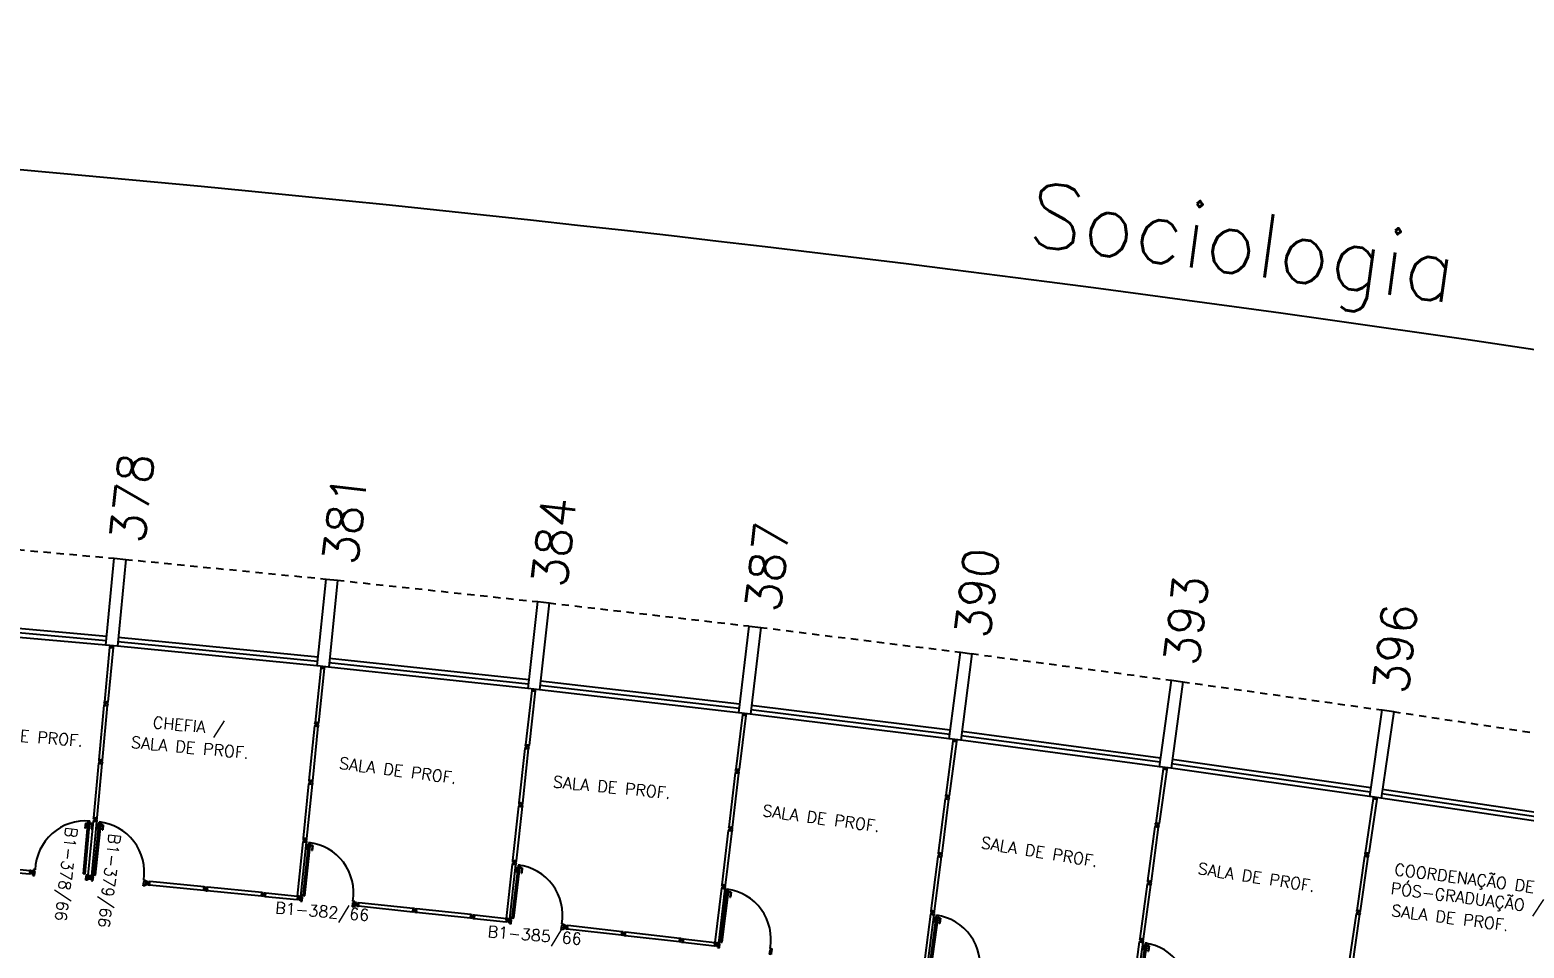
# Model space of a CAD drawing. Header units: millimetres. Extents: x 2958 to 3256, y 1036 to 1150.
# Drawn here: x 3151.08 to 3176.78, y 1132.37 to 1148.15 of the extents above; entities that cross this region are included whole.
import ezdxf

# ---------------------------------------------------------------- set-up
doc = ezdxf.new("R2010")
doc.units = ezdxf.units.MM
doc.linetypes.add('HIDDEN2', pattern=[0.1875, 0.125, -0.0625])
for name, color, linetype in [('DIV', 2, 'Continuous'), ('ESQ', 1, 'Continuous'), ('ESTR', 3, 'Continuous'), ('NOPILAR1', 2, 'Continuous'), ('PROJ', 1, 'HIDDEN2'), ('TEXTO', 2, 'Continuous'), ('TEXTO-ENDEREÇO', 2, 'Continuous'), ('USO1', 2, 'Continuous')]:
    doc.layers.add(name, color=color, linetype=linetype)
doc.styles.add('1', font='romans.shx')
doc.styles.add('NOPILAR', font='simplex.shx', dxfattribs={"height": 0.6})
doc.styles.add('UNB-100', font='simplex.shx', dxfattribs={"height": 0.2})
doc.styles.add('UNB-100-1', font='simplex.shx', dxfattribs={"height": 0.2})
doc.dimstyles.new('1-600', dxfattribs={"dimtxt": 1.1, "dimasz": 2.5, "dimexe": 2, "dimexo": 4, "dimgap": 0.2, "dimtad": 1, "dimdec": 0, "dimzin": 4, "dimdsep": 46, "dimlunit": 6, "dimtxsty": '1', "dimblk1": 'NONE', "dimblk2": 'NONE', "dimsah": 1, "dimcen": 0, "dimclrd": 2, "dimclre": 2, "dimclrt": 2, "dimadec": 0, "dimazin": 0, "dimtfac": 1, "dimtdec": 0, "dimtmove": 2, "dimatfit": 3, "dimldrblk": 'NONE', "dimfxl": 1, "dimtolj": 1, "dimtzin": 0, "dimarcsym": 0})

# ---------------------------------------------------------------- blocks, each defined once
blk = doc.blocks.new('DIVMT-SLC')
for p, q in [((-0.03, 0.03), (-0.03, 0.006)), ((-0.008, 0.03), (-0.03, 0.03)), ((-0.0185, 0.006), (-0.03, 0.006)), ((-0.0185, -0.006), (-0.0185, 0.006)), ((-0.008, 0.03), (-0.008, 0.02)), ((-0.008, 0.02), (0.008, 0.02)), ((-0.0051, 0), (0.0051, 0)), ((0.0051, 0), (-0.0051, 0)), ((-0.0051, 0), (0.0051, 0)), ((0, -0.0051), (0, 0.0051)), ((0, 0.0051), (0, -0.0051)), ((0.008, 0.03), (0.008, 0.02)), ((0.008, 0.03), (0.03, 0.03)), ((0.0205, 0.006), (0.03, 0.006)), ((0.0205, -0.006), (0.0205, 0.006)), ((0.0205, 0.006), (0.0205, -0.006)), ((0.0205, 0.006), (0.03, 0.006)), ((0.97, 0.03), (0.03, 0.03)), ((0.03, 0.006), (0.03, 0.03)), ((0.03, -0.03), (0.03, 0.03)), ((0.03, -0.005), (0.03, 0.005)), ((0.97, -0.03), (0.97, 0.03)), ((0.97, 0.03), (0.97, 0.009)), ((0.97, 0.009), (0.97, 0.027)), ((0.9795, 0.006), (0.97, 0.006)), ((0.97, -0.005), (0.97, 0.005)), ((0.9795, 0.006), (0.9795, -0.006)), ((1.0051, 0), (0.9949, 0)), ((1, 0.0051), (1, -0.0051)), ((-0.0185, -0.006), (-0.03, -0.006)), ((-0.03, -0.03), (-0.03, -0.006)), ((-0.008, -0.03), (-0.03, -0.03)), ((-0.008, -0.03), (-0.008, -0.02)), ((-0.008, -0.02), (0.008, -0.02)), ((0.008, -0.03), (0.008, -0.02)), ((0.008, -0.03), (0.03, -0.03)), ((0.0205, -0.006), (0.03, -0.006)), ((0.0205, -0.006), (0.03, -0.006)), ((0.03, -0.006), (0.03, -0.03)), ((0.97, -0.03), (0.03, -0.03)), ((0.9795, -0.006), (0.97, -0.006)), ((0.97, -0.009), (0.97, -0.027))]:
    blk.add_line(p, q)
blk = doc.blocks.new('PDV2E-SLC')
at = {"layer": 'DIV', "color": 1}
for p, q in [((0.023, 0.925), (0.063, 0.925)), ((0.023, 0.925), (0.023, 0.835)), ((0.033, 0.835), (0.023, 0.835)), ((0.033, 0.915), (0.063, 0.915)), ((0.033, 0.915), (0.033, 0.835)), ((0.138, 0.925), (0.097, 0.925)), ((0.128, 0.915), (0.097, 0.915)), ((0.128, 0.915), (0.128, 0.835)), ((0.128, 0.835), (0.137, 0.835)), ((0.138, 0.925), (0.138, 0.835))]:
    blk.add_line(p, q, dxfattribs=at)
at = {"layer": 'DIV'}
for p, q in [((0.065, 0.05), (0.065, 0.965)), ((0.095, 0.965), (0.065, 0.965)), ((0.095, 0.05), (0.095, 0.965)), ((0.049, 0.05), (0.029, 0.05)), ((0.029, 0.05), (0.029, 0.035)), ((0.029, 0.035), (0.029, -0.035)), ((0.049, 0.02), (0.049, 0.05)), ((0.049, 0.02), (0.059, 0.02)), ((0.059, -0.05), (0.059, 0.02)), ((0.065, 0.05), (0.095, 0.05)), ((0.928, -0.05), (0.928, 0.02)), ((0.938, 0.02), (0.928, 0.02)), ((0.938, 0.05), (0.958, 0.05)), ((0.938, 0.02), (0.938, 0.05)), ((0.958, 0.05), (0.958, 0.035)), ((0.958, 0.035), (0.958, -0.035)), ((0.029, -0.035), (0.029, -0.05)), ((0.029, -0.05), (0.059, -0.05)), ((0.958, -0.05), (0.928, -0.05)), ((0.958, -0.035), (0.958, -0.05))]:
    blk.add_line(p, q, dxfattribs=at)
at = {"layer": 'DIV', "color": 1}
blk.add_arc((0.062, 0.1), 0.865, 356.6786, 90, dxfattribs=at)
blk = doc.blocks.new('PDV2D-SLC')
at = {"layer": 'DIV'}
for p, q in [((0.03, 0.05), (0.06, 0.05)), ((0.03, 0.035), (0.03, 0.05)), ((0.03, -0.035), (0.03, 0.035)), ((0.06, 0.05), (0.06, -0.02)), ((0.941, 0.05), (0.941, -0.02)), ((0.971, 0.05), (0.941, 0.05)), ((0.971, 0.035), (0.971, 0.05)), ((0.971, -0.035), (0.971, 0.035)), ((0.03, -0.05), (0.03, -0.035)), ((0.05, -0.05), (0.03, -0.05)), ((0.05, -0.02), (0.06, -0.02)), ((0.05, -0.02), (0.05, -0.05)), ((0.079, -0.05), (0.109, -0.05)), ((0.079, -0.05), (0.079, -0.965)), ((0.109, -0.05), (0.109, -0.965)), ((0.951, -0.02), (0.941, -0.02)), ((0.951, -0.02), (0.951, -0.05)), ((0.951, -0.05), (0.971, -0.05)), ((0.971, -0.05), (0.971, -0.035)), ((0.109, -0.965), (0.079, -0.965))]:
    blk.add_line(p, q, dxfattribs=at)
at = {"layer": 'DIV', "color": 1}
for p, q in [((0.036, -0.925), (0.036, -0.835)), ((0.046, -0.835), (0.036, -0.835)), ((0.036, -0.925), (0.076, -0.925)), ((0.046, -0.915), (0.046, -0.835)), ((0.046, -0.915), (0.076, -0.915)), ((0.141, -0.915), (0.111, -0.915)), ((0.151, -0.925), (0.111, -0.925)), ((0.141, -0.915), (0.141, -0.835)), ((0.141, -0.835), (0.151, -0.835)), ((0.151, -0.925), (0.151, -0.835))]:
    blk.add_line(p, q, dxfattribs=at)
blk.add_arc((0.076, -0.1), 0.865, 270, 3.3214, dxfattribs=at)
blk = doc.blocks.new('MTT-SLC')
for p, q in [((-0.008, 0.03), (-0.03, 0.03)), ((-0.03, 0.03), (-0.03, 0.006)), ((-0.0185, 0.006), (-0.03, 0.006)), ((-0.0185, -0.006), (-0.0185, 0.006)), ((-0.008, 0.03), (-0.008, 0.02)), ((-0.008, 0.02), (0.008, 0.02)), ((-0.0051, 0), (0.0051, 0)), ((0, -0.0051), (0, 0.0051)), ((0.008, 0.03), (0.03, 0.03)), ((0.008, 0.03), (0.008, 0.02)), ((0.0205, -0.006), (0.0205, 0.006)), ((0.0205, 0.006), (0.03, 0.006)), ((0.03, 0.006), (0.03, 0.03)), ((-0.03, -0.03), (-0.03, -0.006)), ((-0.0185, -0.006), (-0.03, -0.006)), ((-0.008, -0.03), (-0.03, -0.03)), ((-0.008, -0.02), (0.008, -0.02)), ((-0.008, -0.03), (-0.008, -0.02)), ((0.008, -0.03), (0.008, -0.02)), ((0.008, -0.03), (0.03, -0.03)), ((0.0205, -0.006), (0.03, -0.006)), ((0.03, -0.006), (0.03, -0.03))]:
    blk.add_line(p, q)
blk = doc.blocks.new('DIVINI-SLC')
for p, q in [((-0.005, 0), (0.005, 0)), ((-0.005, 0), (0.005, 0)), ((0.008, 0.02), (0, 0.02)), ((0, 0.001), (0, 0.02)), ((0, -0.005), (0, 0.005)), ((0, -0.005), (0, 0.005)), ((0, -0.02), (0, 0.001)), ((0.008, 0.03), (0.03, 0.03)), ((0.008, 0.03), (0.008, 0.02)), ((0.02, 0.006), (0.03, 0.006)), ((0.02, 0.006), (0.02, -0.006)), ((0.02, -0.006), (0.02, 0.006)), ((0.02, 0.006), (0.03, 0.006)), ((0.02, -0.004), (0.02, 0.004)), ((0.023, 0.006), (0.027, 0.006)), ((0.03, -0.03), (0.03, 0.03)), ((0.03, 0.03), (0.03, -0.03)), ((0.03, 0.03), (0.97, 0.03)), ((0.03, 0.009), (0.03, 0.027)), ((0.03, 0.009), (0.03, 0.027)), ((0.03, -0.005), (0.03, 0.005)), ((0.03, 0.005), (0.03, -0.005)), ((0.97, 0.03), (0.97, -0.03)), ((0.98, 0.006), (0.97, 0.006)), ((0.97, 0.005), (0.97, -0.005)), ((0.98, -0.006), (0.98, 0.006)), ((0.995, 0), (1.005, 0)), ((1.005, 0), (0.995, 0)), ((1, -0.005), (1, 0.005)), ((0, -0.02), (0.008, -0.02)), ((0.008, -0.03), (0.008, -0.02)), ((0.008, -0.03), (0.03, -0.03)), ((0.02, -0.006), (0.03, -0.006)), ((0.02, -0.006), (0.03, -0.006)), ((0.023, -0.006), (0.027, -0.006)), ((0.03, -0.009), (0.03, -0.027)), ((0.03, -0.009), (0.03, -0.027)), ((0.03, -0.03), (0.03, -0.009)), ((0.03, -0.03), (0.97, -0.03)), ((0.98, -0.006), (0.97, -0.006))]:
    blk.add_line(p, q)
blk = doc.blocks.new('*D94')
at = {"layer": 'DEFPOINTS', "color": 0, "transparency": 16777216}
for p in [(3180.372, 1142.128), (3145.432, 1139.674), (3145.317, 1138.178), (3196.179, 1132.706), (3195.887, 1131.235)]:
    blk.add_point(p, dxfattribs=at)
at = {"layer": 'USO1', "color": 2, "lineweight": -2, "transparency": 16777216}
for p, q in [((3145.738, 1143.662), (3146.083, 1148.148)), ((3196.957, 1136.63), (3197.835, 1141.055))]:
    blk.add_line(p, q, dxfattribs=at)
blk.add_arc((3112.516, 710.93), 436.505, 78.78048, 85.60976, dxfattribs=at)
at = {"layer": 'USO1', "color": 2, "transparency": 16777216, "insert": (3171.92, 1144.316), "char_height": 1.1, "attachment_point": 5, "rotation": 352.1951, "style": '1'}
blk.add_mtext('\\A1;Sociologia', dxfattribs=at)
blk = doc.blocks.new('_NONE')
at = {"color": 0, "linetype": 'ByBlock'}
blk.add_circle((0, 0), 0.25, dxfattribs=at)
blk = doc.blocks.new('PILAR-SLC')
blk.add_lwpolyline([(0.2, 0), (0.2, -1.5), (0, -1.5), (0, 0)], close=True)

msp = doc.modelspace()

# ---------------------------------------------------------------- linework, layer by layer
at = {"layer": 'DIV'}
for p, q in [((3155.068, 1133.264), (3155.071, 1133.288)), ((3155.09, 1133.262), (3155.068, 1133.264)), ((3155.082, 1133.287), (3155.071, 1133.288)), ((3155.074, 1133.323), (3155.072, 1133.3)), ((3155.083, 1133.298), (3155.072, 1133.3)), ((3155.096, 1133.321), (3155.074, 1133.323)), ((3155.082, 1133.287), (3155.083, 1133.298)), ((3155.09, 1133.262), (3155.091, 1133.272)), ((3155.091, 1133.272), (3155.107, 1133.27)), ((3155.096, 1133.321), (3155.095, 1133.311)), ((3155.095, 1133.311), (3155.111, 1133.31)), ((3155.096, 1133.291), (3155.106, 1133.29)), ((3155.096, 1133.291), (3155.106, 1133.29)), ((3155.101, 1133.286), (3155.102, 1133.296)), ((3155.101, 1133.286), (3155.102, 1133.296)), ((3155.106, 1133.26), (3155.107, 1133.27)), ((3155.106, 1133.26), (3155.128, 1133.258)), ((3155.112, 1133.32), (3155.111, 1133.31)), ((3155.112, 1133.32), (3155.134, 1133.318)), ((3155.121, 1133.283), (3155.122, 1133.295)), ((3155.121, 1133.283), (3155.122, 1133.295)), ((3155.121, 1133.283), (3155.13, 1133.282)), ((3155.121, 1133.283), (3155.13, 1133.282)), ((3155.122, 1133.295), (3155.132, 1133.294)), ((3155.122, 1133.295), (3155.132, 1133.294)), ((3155.134, 1133.318), (3155.128, 1133.258)), ((3155.13, 1133.282), (3155.128, 1133.258)), ((3155.128, 1133.258), (3155.13, 1133.279)), ((3155.13, 1133.279), (3155.128, 1133.261)), ((3155.128, 1133.258), (3155.679, 1133.203)), ((3155.131, 1133.293), (3155.131, 1133.283)), ((3155.132, 1133.294), (3155.134, 1133.318)), ((3155.132, 1133.297), (3155.134, 1133.315)), ((3155.134, 1133.318), (3155.685, 1133.262)), ((3158.662, 1132.885), (3158.665, 1132.909)), ((3158.684, 1132.883), (3158.662, 1132.885)), ((3158.676, 1132.908), (3158.665, 1132.909)), ((3158.669, 1132.945), (3158.666, 1132.921)), ((3158.678, 1132.92), (3158.666, 1132.921)), ((3158.691, 1132.943), (3158.669, 1132.945)), ((3158.676, 1132.908), (3158.678, 1132.92)), ((3158.684, 1132.883), (3158.685, 1132.893)), ((3158.685, 1132.893), (3158.701, 1132.891)), ((3158.691, 1132.943), (3158.69, 1132.933)), ((3158.69, 1132.933), (3158.705, 1132.931)), ((3158.69, 1132.912), (3158.7, 1132.911)), ((3158.69, 1132.912), (3158.7, 1132.911)), ((3158.695, 1132.907), (3158.696, 1132.917)), ((3158.695, 1132.907), (3158.696, 1132.917)), ((3158.7, 1132.881), (3158.701, 1132.891)), ((3158.7, 1132.881), (3158.722, 1132.879)), ((3158.707, 1132.941), (3158.705, 1132.931)), ((3158.707, 1132.941), (3158.728, 1132.939)), ((3158.715, 1132.904), (3158.716, 1132.916)), ((3158.715, 1132.904), (3158.716, 1132.916)), ((3158.715, 1132.904), (3158.725, 1132.903)), ((3158.715, 1132.904), (3158.725, 1132.903)), ((3158.716, 1132.916), (3158.726, 1132.915)), ((3158.716, 1132.916), (3158.726, 1132.915)), ((3158.728, 1132.939), (3158.722, 1132.879)), ((3158.725, 1132.903), (3158.722, 1132.879)), ((3158.724, 1132.9), (3158.722, 1132.882)), ((3158.722, 1132.879), (3158.724, 1132.9)), ((3158.722, 1132.879), (3159.273, 1132.819)), ((3158.726, 1132.914), (3158.725, 1132.904)), ((3158.726, 1132.915), (3158.728, 1132.939)), ((3158.726, 1132.918), (3158.728, 1132.936)), ((3158.728, 1132.939), (3159.279, 1132.879)), ((3159.279, 1132.879), (3159.273, 1132.819)), ((3159.285, 1132.842), (3159.275, 1132.843)), ((3159.277, 1132.854), (3159.276, 1132.844)), ((3159.286, 1132.854), (3159.277, 1132.855)), ((3159.285, 1132.842), (3159.286, 1132.854)), ((3159.301, 1132.846), (3159.311, 1132.845)), ((3159.311, 1132.845), (3159.301, 1132.846)), ((3159.305, 1132.841), (3159.307, 1132.851)), ((3162.253, 1132.476), (3162.256, 1132.5)), ((3162.275, 1132.474), (3162.253, 1132.476)), ((3162.267, 1132.499), (3162.256, 1132.5)), ((3162.26, 1132.536), (3162.257, 1132.512)), ((3162.269, 1132.511), (3162.257, 1132.512)), ((3162.282, 1132.533), (3162.26, 1132.536)), ((3162.267, 1132.499), (3162.269, 1132.511)), ((3162.275, 1132.474), (3162.276, 1132.484)), ((3162.276, 1132.484), (3162.292, 1132.482)), ((3162.282, 1132.533), (3162.281, 1132.524)), ((3162.281, 1132.524), (3162.296, 1132.522)), ((3162.281, 1132.503), (3162.291, 1132.502)), ((3162.281, 1132.503), (3162.291, 1132.502)), ((3162.286, 1132.498), (3162.287, 1132.508)), ((3162.286, 1132.498), (3162.287, 1132.508)), ((3162.291, 1132.472), (3162.292, 1132.482)), ((3162.291, 1132.472), (3162.313, 1132.469)), ((3162.298, 1132.532), (3162.296, 1132.522)), ((3162.298, 1132.532), (3162.32, 1132.529)), ((3162.306, 1132.494), (3162.307, 1132.506)), ((3162.306, 1132.494), (3162.307, 1132.506)), ((3162.306, 1132.494), (3162.315, 1132.493)), ((3162.306, 1132.494), (3162.315, 1132.493)), ((3162.307, 1132.506), (3162.317, 1132.505)), ((3162.307, 1132.506), (3162.317, 1132.505)), ((3162.32, 1132.529), (3162.313, 1132.469)), ((3162.315, 1132.493), (3162.313, 1132.469)), ((3162.315, 1132.49), (3162.313, 1132.472)), ((3162.313, 1132.469), (3162.315, 1132.49)), ((3162.313, 1132.469), (3162.854, 1132.406)), ((3162.317, 1132.504), (3162.315, 1132.494)), ((3162.317, 1132.505), (3162.32, 1132.529)), ((3162.317, 1132.508), (3162.319, 1132.526)), ((3162.32, 1132.529), (3162.861, 1132.466)), ((3162.861, 1132.466), (3162.854, 1132.406)), ((3162.858, 1132.441), (3162.857, 1132.431)), ((3162.868, 1132.441), (3162.859, 1132.442)), ((3162.867, 1132.429), (3162.868, 1132.441)), ((3162.883, 1132.433), (3162.893, 1132.432)), ((3162.893, 1132.432), (3162.883, 1132.433)), ((3162.887, 1132.427), (3162.888, 1132.437)), ((3162.867, 1132.429), (3162.857, 1132.43))]:
    msp.add_line(p, q, dxfattribs=at)
at = {"layer": 'ESQ'}
for p, q in [((3152.389, 1137.575), (3148.955, 1137.883)), ((3152.396, 1137.65), (3148.961, 1137.957)), ((3152.402, 1137.724), (3148.968, 1138.032)), ((3156.027, 1137.294), (3152.595, 1137.631)), ((3156.034, 1137.368), (3152.603, 1137.705)), ((3156.02, 1137.219), (3152.588, 1137.556)), ((3159.663, 1136.982), (3156.235, 1137.348)), ((3159.647, 1136.832), (3156.219, 1137.199)), ((3159.655, 1136.907), (3156.227, 1137.273)), ((3163.271, 1136.415), (3159.846, 1136.81)), ((3163.28, 1136.489), (3159.855, 1136.885)), ((3163.289, 1136.564), (3159.863, 1136.959)), ((3166.892, 1135.967), (3163.47, 1136.391)), ((3166.901, 1136.041), (3163.479, 1136.466)), ((3166.91, 1136.115), (3163.488, 1136.54)), ((3170.528, 1135.636), (3167.11, 1136.09)), ((3170.508, 1135.487), (3167.09, 1135.941)), ((3170.518, 1135.562), (3167.1, 1136.015)), ((3174.131, 1135.052), (3170.717, 1135.534)), ((3174.142, 1135.126), (3170.727, 1135.609)), ((3174.121, 1134.977), (3170.706, 1135.46)), ((3177.74, 1134.511), (3174.33, 1135.023)), ((3177.751, 1134.585), (3174.341, 1135.097)), ((3177.728, 1134.437), (3174.318, 1134.949))]:
    msp.add_line(p, q, dxfattribs=at)
at = {"layer": 'PROJ'}
for p, q in [((3149.076, 1139.378), (3152.523, 1139.069)), ((3152.722, 1139.05), (3156.166, 1138.712)), ((3156.365, 1138.692), (3159.806, 1138.324)), ((3160.005, 1138.302), (3163.443, 1137.905)), ((3163.641, 1137.881), (3167.076, 1137.455)), ((3167.274, 1137.43), (3170.704, 1136.974)), ((3170.902, 1136.947), (3174.329, 1136.463)), ((3174.527, 1136.434), (3177.949, 1135.92))]:
    msp.add_line(p, q, dxfattribs=at)

# ---------------------------------------------------------------- block references
at = {"layer": 'DIV'}
for name, p, rotation in [('DIVINI-SLC', (3152.488, 1137.566), 264.534191719193), ('DIVINI-SLC', (3156.118, 1137.209), 264.0463873713669), ('DIVINI-SLC', (3159.746, 1136.821), 263.5585830235408), ('DIVMT-SLC', (3152.392, 1136.57), 264.7856309179422), ('DIVINI-SLC', (3163.37, 1136.403), 263.0707786757147), ('DIVMT-SLC', (3156.015, 1136.214), 264.2978265701161), ('DIVMT-SLC', (3159.634, 1135.828), 263.8100222222901), ('DIVINI-SLC', (3166.99, 1135.954), 262.5829743278887), ('DIVMT-SLC', (3152.302, 1135.574), 264.6567055190944), ('DIVMT-SLC', (3163.249, 1135.41), 263.3222178744639), ('DIVINI-SLC', (3170.607, 1135.474), 262.0951699800626), ('DIVMT-SLC', (3155.915, 1135.219), 264.1689011712683), ('DIVMT-SLC', (3159.526, 1134.834), 263.6810968234423), ('DIVMT-SLC', (3166.861, 1134.962), 262.8344135266379), ('DIVINI-SLC', (3174.219, 1134.963), 261.6073656322365), ('PDV2D-SLC', (3152.107, 1133.584), 174.9503675112085), ('DIVMT-SLC', (3152.208, 1134.579), 264.6666960807282), ('PDV2E-SLC', (3152.115, 1133.583), 354.2234641576121), ('DIVMT-SLC', (3170.469, 1134.483), 262.3466091788118), ('DIVMT-SLC', (3155.814, 1134.225), 264.1788917329021), ('DIVMT-SLC', (3163.133, 1134.417), 263.1932924756161), ('PDV2E-SLC', (3155.712, 1133.23), 353.735664157612), ('DIVMT-SLC', (3166.736, 1133.97), 262.7054881277901), ('DIVMT-SLC', (3174.073, 1133.974), 261.8588048309857), ('DIVMT-SLC', (3151.111, 1133.673), 174.8505622429828), ('DIVMT-SLC', (3159.416, 1133.84), 263.6910873850761), ('PDV2E-SLC', (3159.306, 1132.846), 353.2478641576121), ('MTT-SLC', (3152.116, 1133.583), 264.8217792465597), ('DIVMT-SLC', (3153.111, 1133.485), 354.375542052228), ('DIVMT-SLC', (3170.336, 1133.492), 262.2176837799639), ('DIVMT-SLC', (3154.106, 1133.387), 354.4592800657282), ('MTT-SLC', (3155.712, 1133.23), 264.1788917329021), ('DIVMT-SLC', (3163.014, 1133.424), 263.2032830372499), ('PDV2E-SLC', (3162.888, 1132.432), 352.760064157612), ('DIVMT-SLC', (3156.707, 1133.123), 353.887742052228), ('DIVMT-SLC', (3157.701, 1133.017), 353.9714800657282), ('DIVMT-SLC', (3166.609, 1132.978), 262.7154786894239), ('DIVMT-SLC', (3173.931, 1132.984), 261.7298794321379), ('MTT-SLC', (3159.306, 1132.846), 173.7695161618168), ('DIVMT-SLC', (3160.299, 1132.731), 353.399942052228), ('PDV2E-SLC', (3166.483, 1131.986), 352.2722641576121), ('DIVMT-SLC', (3161.293, 1132.616), 353.4836800657283), ('MTT-SLC', (3162.888, 1132.432), 173.2817161618168), ('DIVMT-SLC', (3170.201, 1132.501), 262.2276743415978), ('PDV2E-SLC', (3170.065, 1131.511), 351.7844641576121)]:
    msp.add_blockref(name, p, dxfattribs=dict(at, rotation=rotation))
at = {"layer": 'ESTR'}
for p, rotation in [((3152.532, 1139.068), 354.634146341463), ((3156.176, 1138.711), 354.1463414634147), ((3159.816, 1138.323), 353.6585365853664), ((3163.453, 1137.904), 353.1707317073175), ((3167.086, 1137.454), 352.6829268292676), ((3170.715, 1136.973), 352.1951219512193), ((3174.34, 1136.462), 351.7073170731703)]:
    msp.add_blockref('PILAR-SLC', p, dxfattribs=dict(at, rotation=rotation))

# ---------------------------------------------------------------- texts
at = {"layer": 'NOPILAR1', "style": 'NOPILAR'}
for s, p in [('378', (3153.049, 1139.305)), ('378', (3153.049, 1139.305)), ('381', (3156.711, 1138.935)), ('381', (3156.711, 1138.935)), ('384', (3160.306, 1138.548)), ('384', (3160.305, 1138.548)), ('387', (3163.977, 1138.124)), ('387', (3163.977, 1138.123)), ('390', (3167.583, 1137.675)), ('390', (3167.583, 1137.675)), ('393', (3171.179, 1137.201)), ('393', (3171.179, 1137.201)), ('396', (3174.774, 1136.718)), ('396', (3174.774, 1136.718))]:
    msp.add_text(s, height=0.6, rotation=83.505, dxfattribs=at).set_placement(p)
at = {"layer": 'TEXTO', "style": 'UNB-100'}
for s, rotation, p in [('CHEFIA / ', 354.7168, (3153.189, 1136.151)), ('SALA DE PROF.', 355.1927, (3149.965, 1136.001)), ('SALA DE PROF.', 354.7168, (3152.816, 1135.811)), ('SALA DE PROF.', 352.6231, (3156.392, 1135.453)), ('SALA DE PROF.', 354.4271, (3160.072, 1135.132)), ('SALA DE PROF.', 352.239, (3163.672, 1134.637)), ('SALA DE PROF.', 350.744, (3167.427, 1134.088)), ('SALA DE PROF.', 351.2787, (3171.157, 1133.643)), ('COORDENAÇÃO DE', 352.6709, (3174.539, 1133.627)), ('PÓS-GRADUAÇÃO /', 352.6709, (3174.474, 1133.302)), ('SALA DE PROF.', 352.6709, (3174.486, 1132.92))]:
    msp.add_text(s, height=0.2, rotation=rotation, dxfattribs=at).set_placement(p)
at = {"layer": 'TEXTO-ENDEREÇO', "style": 'UNB-100-1'}
for s, rotation, p in [('B1-378/66', 263.1865, (3151.704, 1134.457)), ('B1-379/66', 263.1865, (3152.446, 1134.343)), ('B1-382/66', 355.3365, (3155.295, 1132.966)), ('B1-385/66', 355.3365, (3158.949, 1132.558))]:
    msp.add_text(s, height=0.2, rotation=rotation, dxfattribs=at).set_placement(p)

# ---------------------------------------------------------------- dimensions: what is measured, and where the dimension line sits
at = {"layer": 'USO1'}
dim = msp.add_angular_dim_2l(base=(3180.372, 1142.128), line1=((3145.432, 1139.674), (3145.317, 1138.178)), line2=((3196.179, 1132.706), (3195.887, 1131.235)), text='Sociologia', dimstyle='1-600', override={"dimazin": 1}, dxfattribs=at)
dim.commit()
dim.dimension.update_dxf_attribs({"geometry": '*D94', "text_midpoint": (3171.92, 1144.316)})

doc.saveas('drawing.dxf')
